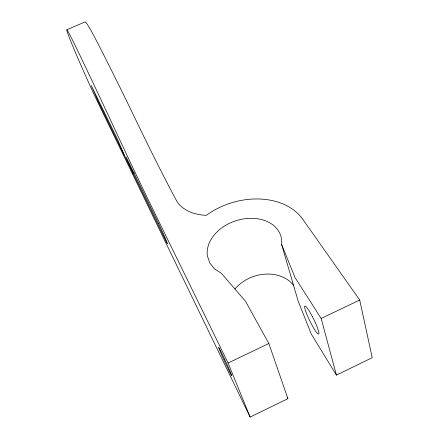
<?xml version="1.0" encoding="UTF-8"?>
<svg xmlns="http://www.w3.org/2000/svg" width="439" height="439" viewBox="0 0 439 439"><rect width="100%" height="100%" fill="white"/><g stroke="black" fill="none" stroke-linecap="round" stroke-linejoin="round"><path stroke-width="0.66" d="M250.126 417.05L228.077 363.009L148.788 200.886A359.601 12.654 66.3 0 1 113.295 125.977L111.649 122.448A296.588 5.603 65.6 0 0 76.962 49.146L76.496 48.197A100.657 2.19 65.8 0 0 71.047 41.908L74.367 50.013A40.959 0.851 65.9 0 0 94.38 95.164L250.126 417.05L287.907 398.683L268.844 343.501L245.494 301.231L221.448 273.36L214.534 268.871L209.76 262.928L207.406 255.986A38.149 28.101 -18 0 1 243.848 218.869A38.149 28.101 -18 0 1 281.657 244.594L295.013 277.503L321.156 318.478L336.428 375.093L372.212 357.697L359.711 300.029L302.471 218.831A65.713 48.466 -18 0 0 206.286 215.324A47.22 31.723 -18.5 0 1 176.149 200.019A358.175 25.89 66.8 0 1 134.241 116.675L132.551 113.174A296.007 11.513 65.5 0 0 96.448 40.706L95.96 39.768A100.443 4.5 65.9 0 0 85.001 21.95L66.788 29.792M228.077 363.009L268.844 343.501M321.156 318.478L359.711 300.029M134.334 172.823L133.105 173.372L98.023 101.08L91.23 85.462L117.213 138.691L124.237 155.044M336.428 375.093L311.278 334.057L298.136 301.044L281.657 244.594M287.26 397.476L287.907 398.683M234.931 289.054A35.729 28.244 -17.6 0 1 293.867 285.778M312.469 316.744L310.582 313.287A15.568 2.124 63.8 0 0 304.633 306.987A15.568 2.124 63.8 0 0 310.966 323.181L312.804 326.561A15.568 2.124 63.8 0 0 318.912 333.157A15.568 2.124 63.8 0 0 312.469 316.744M158.528 223.429L126.048 156.822L133.105 173.372L165.717 240.495A12.868 0.351 65.7 0 0 166.079 240.1A12.868 0.351 65.7 0 0 158.528 223.429M224.85 359.717L223.138 356.056A15.738 0.472 65.3 0 0 218.979 348.478L219.719 350.355A15.738 0.472 65.3 0 0 225.492 363.36L227.161 366.922A15.738 0.472 65.3 0 0 231.512 374.939L230.788 373.101A15.738 0.472 65.3 0 0 224.85 359.717"/></g></svg>
